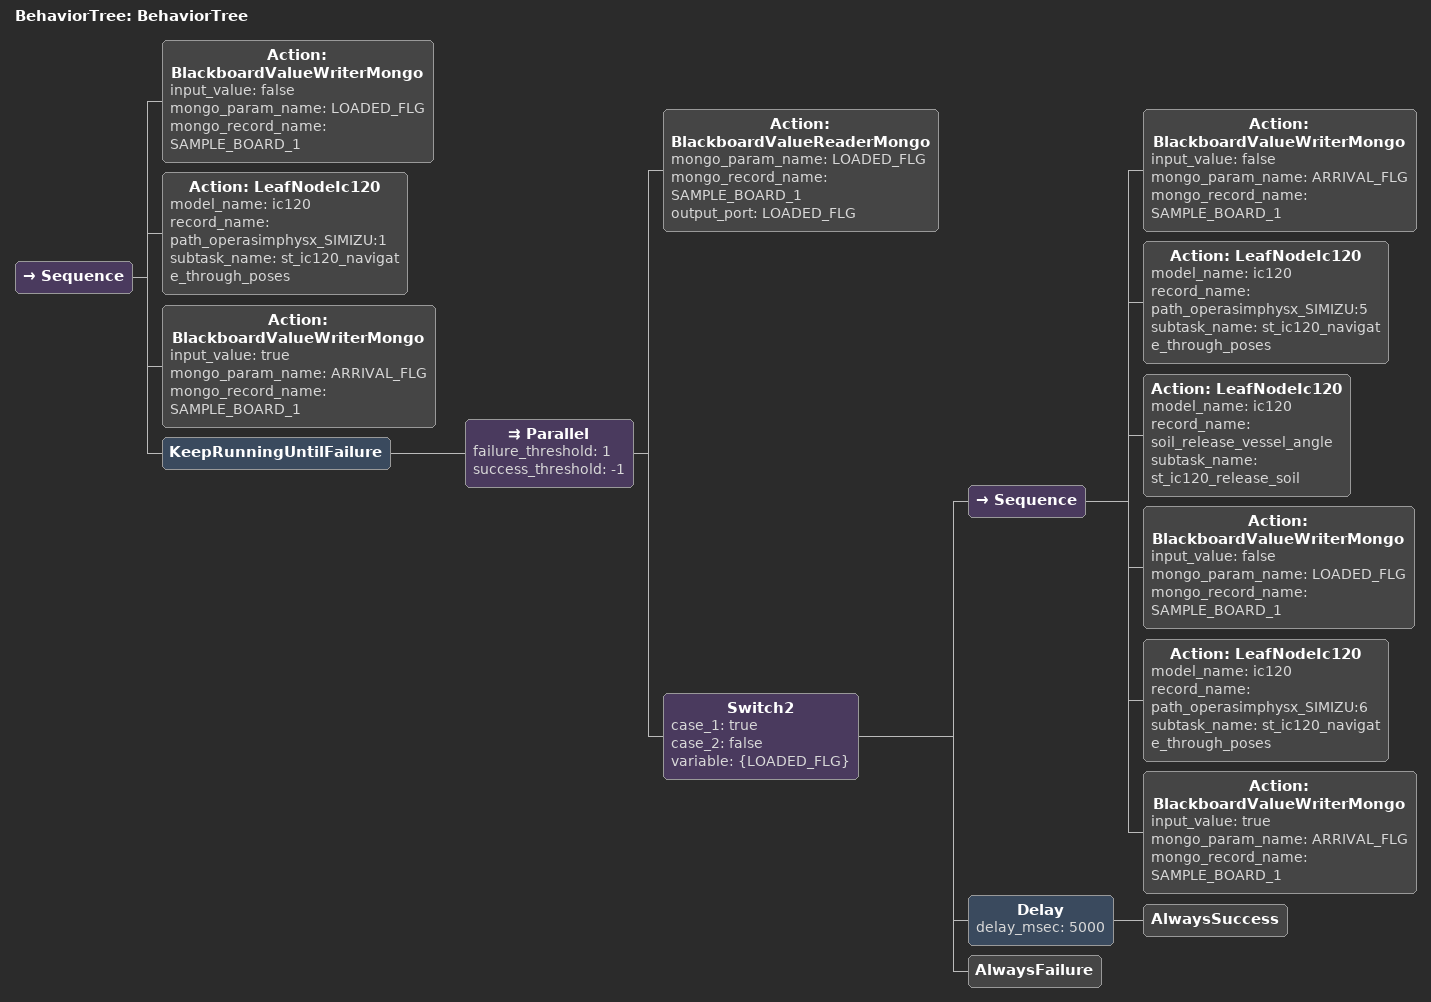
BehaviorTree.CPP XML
<?xml version="1.0"?>
<root main_tree_to_execute="BehaviorTree">
    <BehaviorTree ID="BehaviorTree">
        <Sequence>
            <Action ID="BlackboardValueWriterMongo" input_value="false" mongo_param_name="LOADED_FLG" mongo_record_name="SAMPLE_BOARD_1"/>
            <Action  model_name="ic120" ID="LeafNodeIc120" record_name="path_operasimphysx_SIMIZU:1" subtask_name="st_ic120_navigate_through_poses"/>
            <Action ID="BlackboardValueWriterMongo" input_value="true" mongo_param_name="ARRIVAL_FLG" mongo_record_name="SAMPLE_BOARD_1"/>
            <KeepRunningUntilFailure>
                <Parallel failure_threshold="1" success_threshold="-1">
                    <Action ID="BlackboardValueReaderMongo" mongo_param_name="LOADED_FLG" mongo_record_name="SAMPLE_BOARD_1" output_port="LOADED_FLG"/>
                    <Switch2 case_1="true" case_2="false" variable="{LOADED_FLG}">
                        <Sequence>
                            <Action ID="BlackboardValueWriterMongo" input_value="false" mongo_param_name="ARRIVAL_FLG" mongo_record_name="SAMPLE_BOARD_1"/>
                            <Action  model_name="ic120" ID="LeafNodeIc120" record_name="path_operasimphysx_SIMIZU:5" subtask_name="st_ic120_navigate_through_poses"/>
                            <Action  model_name="ic120" ID="LeafNodeIc120" record_name="soil_release_vessel_angle" subtask_name="st_ic120_release_soil"/>
                            <Action ID="BlackboardValueWriterMongo" input_value="false" mongo_param_name="LOADED_FLG" mongo_record_name="SAMPLE_BOARD_1"/>
                            <Action  model_name="ic120" ID="LeafNodeIc120" record_name="path_operasimphysx_SIMIZU:6" subtask_name="st_ic120_navigate_through_poses"/>
                            <Action ID="BlackboardValueWriterMongo" input_value="true" mongo_param_name="ARRIVAL_FLG" mongo_record_name="SAMPLE_BOARD_1"/>
                        </Sequence>
                        <Delay delay_msec="5000">
                            <AlwaysSuccess/>
                        </Delay>
                        <AlwaysFailure/>
                    </Switch2>
                </Parallel>
            </KeepRunningUntilFailure>
        </Sequence>
    </BehaviorTree>
</root>
